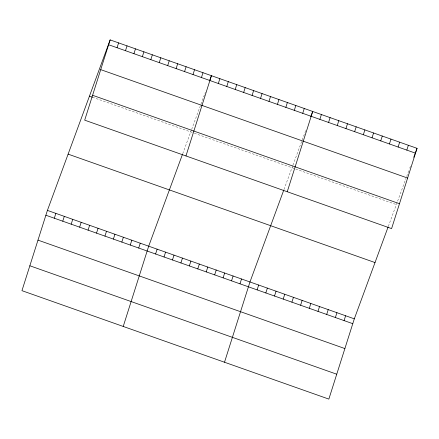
<?xml version="1.0" encoding="UTF-8"?>
<svg xmlns="http://www.w3.org/2000/svg" width="439" height="439" viewBox="0 0 439 439"><rect width="100%" height="100%" fill="white"/><g stroke="black" fill="none" stroke-linecap="round" stroke-linejoin="round"><path stroke-width="0.33" stroke-dasharray="2.19 1.65" d="M182.723 153.683L191.431 130.026M191.667 129.39L205.309 92.305M284 189.467L292.709 165.81M292.939 165.174L304.468 133.846M304.94 132.567L305.648 130.646M388.345 226.337L405.993 178.382M406.701 176.467L409.285 169.432M409.757 168.153L410.465 166.238M92.464 97.228L193.736 133.012M194.34 133.226L396.346 204.596"/><path stroke-width="0.66" d="M110.151 39.9L84.689 120.165L391.588 228.604L417.05 148.333L110.151 39.9L47.412 210.396L21.95 290.667L328.849 399.1L354.311 318.835L388.125 226.941M54.315 218.221L55.852 213.376M117.054 47.719L118.59 42.879M62.755 221.201L64.292 216.361M125.494 50.704L127.03 45.859M71.195 224.181L72.731 219.341M133.933 53.684L135.47 48.844M79.635 227.166L81.171 222.326M142.373 56.669L143.91 51.824M88.074 230.146L89.611 225.306M150.813 59.649L152.349 54.809M96.514 233.131L98.051 228.285M159.253 62.629L160.789 57.789M104.954 236.111L106.49 231.271M167.693 65.614L169.229 60.774M113.394 239.096L114.93 234.25M176.132 68.594L177.669 63.754M121.833 242.076L123.37 237.236M184.572 71.579L186.109 66.733M130.273 245.055L131.81 240.215M193.012 74.559L194.548 69.719M138.713 248.04L140.25 243.201M201.452 77.538L202.988 72.698M123.227 326.451L148.689 246.18L182.503 154.287M185.966 155.949L211.428 75.684L209.546 80.798M155.593 254.005L157.129 249.16M218.331 83.503L219.868 78.663M164.032 256.985L165.569 252.145M226.771 86.488L228.307 81.643M172.472 259.965L174.009 255.125M235.211 89.468L236.747 84.628M180.912 262.95L182.448 258.11M243.65 92.453L245.187 87.608M189.352 265.93L190.888 261.09M252.09 95.433L253.627 90.593M197.791 268.915L199.328 264.069M260.53 98.413L262.067 93.573M206.231 271.895L207.768 267.055M268.97 101.398L270.506 96.558M214.671 274.88L216.207 270.034M277.41 104.378L278.946 99.538M223.111 277.86L224.647 273.02M285.849 107.363L287.386 102.517M231.551 280.839L233.087 275.999M294.289 110.343L295.826 105.503M239.99 283.824L241.527 278.984M302.729 113.322L304.265 108.482M224.505 362.235L249.967 281.964L283.781 190.071M287.243 191.733L312.705 111.468L310.823 116.582M257.128 289.877L258.659 285.037M319.866 119.381L321.397 114.541M265.82 292.95L267.356 288.11M328.559 122.454L330.095 117.608M274.518 296.023L276.054 291.183M337.256 125.527L338.793 120.681M283.21 299.096L284.746 294.251M345.948 128.594L347.485 123.754M291.908 302.169L293.444 297.324M354.646 131.667L356.183 126.827M300.605 305.237L302.136 300.397M363.344 134.74L364.875 129.9M309.297 308.31L310.834 303.47M372.036 137.813L373.573 132.973M317.995 311.383L319.532 306.543M380.734 140.886L382.27 136.046M326.687 314.456L328.224 309.616M389.426 143.959L390.962 139.119M335.385 317.529L336.922 312.689M398.124 147.032L399.66 142.187M344.083 320.602L345.614 315.762M406.821 150.105L408.352 145.26M413.757 157.283L414.46 155.368M414.696 154.726L417.05 148.333M108.614 44.74L415.514 153.173M100.718 69.631L407.617 178.064M92.585 95.274L399.485 203.712M89.446 96.163L92.464 97.228M68.116 154.133L375.016 262.566M47.412 210.396L354.311 318.835M45.875 215.236L352.775 323.675M37.979 240.128L344.878 348.566M29.847 265.776L336.746 374.209"/></g></svg>
